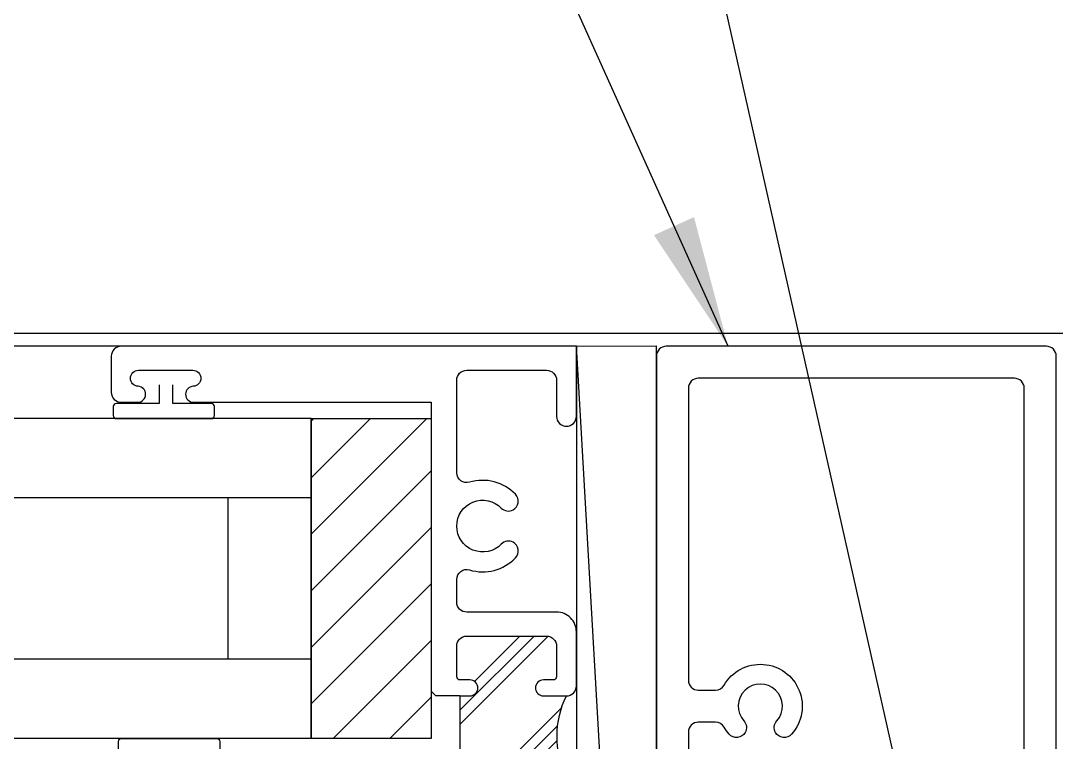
# Model space of a CAD drawing. Header units: inches. Extents: x 1061.6 to 1074.4, y -174.3 to -161.1.
# Drawn here: x 1065.198 to 1068.435, y -166.413 to -164.157 of the extents above; entities that cross this region are included whole.
import ezdxf

# ---------------------------------------------------------------- set-up
doc = ezdxf.new("R2010")
doc.units = ezdxf.units.IN
doc.header["$MEASUREMENT"] = 0
for name, color, linetype in [('ALUMINUM', 7, 'Continuous'), ('FRAME', 1, 'Continuous'), ('GASKET', 1, 'Continuous'), ('GLASS', 7, 'Continuous'), ('INSTALLER NOTE @ 2', 7, 'Continuous'), ('SETTING BLOCKS', 4, 'Continuous')]:
    doc.layers.add(name, color=color, linetype=linetype)
doc.styles.get("Standard").update_dxf_attribs({"font": 'romans.shx'})
doc.dimstyles.new('1X1', dxfattribs={"dimtxt": 0.09, "dimasz": 0.09375, "dimexe": 0.09375, "dimexo": 0.09375, "dimgap": 0.032, "dimtad": 1, "dimdec": 4, "dimzin": 11, "dimdsep": 46, "dimlunit": 5, "dimtxsty": 'Standard', "dimblk1": 'ARCHTICK', "dimblk2": 'ARCHTICK', "dimsah": 1, "dimcen": 0.09, "dimadec": 0, "dimazin": 0, "dimtfac": 1, "dimtdec": 4, "dimtofl": 0, "dimtmove": 0, "dimatfit": 3, "dimldrblk": 'ARROW', "dimfxl": 0, "dimfrac": 2, "dimtolj": 1, "dimtzin": 0, "dimarcsym": 0})

# ---------------------------------------------------------------- blocks, each defined once
blk = doc.blocks.new('_ARCHTICK')
at = {"color": 0, "linetype": 'ByBlock', "const_width": 0.15}
blk.add_lwpolyline([(-0.5, -0.5), (0.5, 0.5)], dxfattribs=at)
blk = doc.blocks.new('ARROW')
at = {"color": 0, "linetype": 'ByBlock'}
blk.add_solid([(-2.197, -0.366), (-2.197, 0.366), (0, 0)], dxfattribs=at)
at = {"layer": 'DEFPOINTS', "color": 0, "linetype": 'ByBlock'}
blk.add_point((0, 0), dxfattribs=at)
blk = doc.blocks.new('3103-1.25x6 tube')
at = {"layer": 'ALUMINUM'}
blk.add_lwpolyline([(-0.594, 0), (0.594, 0, 0.414214), (0.625, 0.031), (0.625, 5.969, 0.414214), (0.594, 6), (-0.594, 6, 0.414214), (-0.625, 5.969), (-0.625, 0.031, 0.414214)], format="xyb", close=True, dxfattribs=at)
blk.add_lwpolyline([(0.525, 0.131), (0.525, 5.869, 0.414214), (0.494, 5.9), (-0.494, 5.9, 0.414214), (-0.525, 5.869), (-0.525, 4.956, 0.414214), (-0.494, 4.925), (-0.4403, 4.925, 0.267949), (-0.4134, 4.9405, -1.110035), (-0.2026, 4.7874, -0.509851), (-0.2525, 4.7927), (-0.2525, 4.7927, -0.324634), (-0.2487, 4.8289, 2.242916), (-0.3513, 4.8289, -0.324634), (-0.3475, 4.7927), (-0.3475, 4.7927, -0.509851), (-0.3974, 4.7874, -0.052149), (-0.4134, 4.8095, 0.267949), (-0.4403, 4.825), (-0.494, 4.825, 0.414214), (-0.525, 4.794), (-0.525, 1.206, 0.414214)], format="xyb", dxfattribs=at)
blk = doc.blocks.new('*U29')
blk.add_blockref('3103-1.25x6 tube', (0, 0))
blk = doc.blocks.new('3805_BLOCK_FRAME')
h = blk.add_hatch()
h.set_pattern_fill('PLAST', angle=45, style=0)
h.paths.add_polyline_path([(-0.8185, 1.361, 0.414214), (-0.8495, 1.392), (-0.9455, 1.392, 0.414214), (-0.9555, 1.382), (-0.9555, 1.351, -0.414214), (-0.9805, 1.326, -0.414214), (-1.0055, 1.351), (-1.0055, 1.423, -0.235384), (-1.2565, 1.423), (-1.2565, 1.351, -0.414214), (-1.2815, 1.326, -0.414214), (-1.3065, 1.351), (-1.3065, 1.382, 0.414214), (-1.3165, 1.392), (-1.4125, 1.392, 0.414214), (-1.4435, 1.361), (-1.4435, 1.111, 0.414214), (-1.4125, 1.08), (-1.3165, 1.08, 0.414214), (-1.3065, 1.09), (-1.3065, 1.121, -0.414214), (-1.2815, 1.146, -0.414214), (-1.2565, 1.121), (-1.2565, 1.09), (-1.0055, 1.09), (-1.0055, 1.121, -0.414214), (-0.9805, 1.146, -0.414214), (-0.9555, 1.121), (-0.9555, 1.09, 0.414214), (-0.9455, 1.08), (-0.8495, 1.08, 0.414214), (-0.8185, 1.111)])
at = {"color": 7}
blk.add_line((-1.0055, 1.09), (-1.2565, 1.09), dxfattribs=at)
blk.add_line((-1.0055, 1.09), (-1.0055, 1.015))
blk.add_lwpolyline([(-1.0055, 1.09), (-1.0055, 1.121, -0.414214), (-0.9805, 1.146, -0.414214), (-0.9555, 1.121), (-0.9555, 1.09, 0.414214), (-0.9455, 1.08), (-0.8495, 1.08, 0.414214), (-0.8185, 1.111), (-0.8185, 1.361, 0.414214), (-0.8495, 1.392), (-0.9455, 1.392, 0.414214), (-0.9555, 1.382), (-0.9555, 1.351, -0.414214), (-0.9805, 1.326), (-0.9805, 1.326, -0.414214), (-1.0055, 1.351), (-1.0055, 1.423, -0.414214), (-0.9745, 1.454), (-0.8055, 1.454, -0.414214), (-0.7435, 1.392), (-0.7435, 1.111, 0.414214), (-0.7125, 1.08), (-0.6412, 1.08, 0.5024), (-0.6115, 1.1199, -0.280293), (-0.574, 1.2637, -0.498955), (-0.525, 1.256), (-0.525, 1.256, -0.334263), (-0.5308, 1.2192, 2.470836), (-0.4182, 1.2192, -0.334263), (-0.424, 1.256, -0.498955), (-0.375, 1.2637, -0.280293), (-0.3375, 1.1199, 0.5024), (-0.3078, 1.08), (-0.0185, 1.08, 0.414214), (0.0125, 1.111), (0.0125, 1.361, 0.414214), (-0.0185, 1.392), (-0.1315, 1.392, -0.414214), (-0.1625, 1.423, -0.414214), (-0.1315, 1.454), (0.0875, 1.454), (0.0875, 0.031, -0.414214), (0.0565, 0), (-0.0565, 0, -0.414214), (-0.0875, 0.031), (-0.0875, 0.0825, -0.414214), (-0.0625, 0.1075), (-0.0625, 0.1075, -0.399638), (-0.0375, 0.0837, 0.399638), (-0.0126, 0.06), (-0.0125, 0.06, 0.414214), (0.0125, 0.085), (0.0125, 0.255, 0.414214), (-0.0125, 0.28), (-0.0126, 0.28, 0.399638), (-0.0375, 0.2562, -0.399638), (-0.0625, 0.2325, -0.414214), (-0.0875, 0.2575), (-0.0875, 0.309), (-0.0875, 1), (-0.9905, 1), (-1.0055, 1.015)], format="xyb")
blk.add_arc((-1.131, 1.6748), 0.2814, 243.5092, 296.4908, dxfattribs=at)

msp = doc.modelspace()

# ---------------------------------------------------------------- hatches: boundary and pattern name
at = {"layer": 'SETTING BLOCKS'}
h = msp.add_hatch(dxfattribs=at)
h.set_pattern_fill('ANSI31', color=256, angle=90, style=0)
h.set_pattern_definition([(45, (1036.92215, -174.7947), (0.08838835, -0.08838835), [])])
h.paths.add_polyline_path([(1066.481375, -165.401199), (1066.106375, -165.401199), (1066.106375, -166.401199), (1066.481375, -166.401199)])

# ---------------------------------------------------------------- linework, layer by layer
msp.add_line((1073.017678, -165.135294), (1062.603072, -165.135294))
at = {"layer": 'FRAME'}
msp.add_line((1065.512375, -165.175294), (1062.603072, -165.175294), dxfattribs=at)
at = {"layer": 'GASKET'}
msp.add_lwpolyline([(1066.935375, -165.175294), (1067.185163, -165.173561), (1067.185163, -169.518824), (1066.935375, -165.175294), (1066.935375, -169.518824), (1067.185163, -169.518824)], dxfattribs=at)
for points in [[(1065.631309, -165.2957), (1065.631309, -165.353904), (1065.497795, -165.353904, 0.41421356), (1065.487795, -165.363904), (1065.487795, -165.39144, 0.41421356), (1065.497795, -165.40144), (1065.793755, -165.40144, 0.41421356), (1065.803755, -165.39144), (1065.803755, -165.363904, 0.41421356), (1065.793755, -165.353904), (1065.67417, -165.353904), (1065.67417, -165.2957)], [(1065.64782, -166.519453), (1065.64782, -166.448495), (1065.514306, -166.448495, -0.41421356), (1065.504306, -166.438495), (1065.504306, -166.410958, -0.41421356), (1065.514306, -166.400958), (1065.810266, -166.400958, -0.41421356), (1065.820266, -166.410958), (1065.820266, -166.438495, -0.41421356), (1065.810266, -166.448495), (1065.690681, -166.448495), (1065.690681, -166.519453)]]:
    msp.add_lwpolyline(points, format="xyb", dxfattribs=at)
at = {"layer": 'GLASS'}
for p, q in [((1066.106375, -165.401199), (1062.603072, -165.401199)), ((1066.106375, -165.401199), (1066.106375, -166.401199)), ((1066.106375, -165.649199), (1062.603072, -165.649199)), ((1065.845564, -165.649199), (1065.845564, -166.152199)), ((1062.603072, -166.152199), (1066.106375, -166.152199)), ((1066.106375, -166.401199), (1062.603072, -166.401199))]:
    msp.add_line(p, q, dxfattribs=at)
at = {"layer": 'SETTING BLOCKS'}
msp.add_lwpolyline([(1066.481375, -166.401199), (1066.106375, -166.401199), (1066.106375, -165.401199), (1066.481375, -165.401199)], close=True, dxfattribs=at)

# ---------------------------------------------------------------- block references
msp.add_blockref('*U29', (1067.810375, -171.175294))
at = {"layer": 'FRAME', "xscale": -1, "rotation": 270}
msp.add_blockref('3805_BLOCK_FRAME', (1065.481375, -165.262794), dxfattribs=at)

# ---------------------------------------------------------------- leaders
at = {"layer": 'INSTALLER NOTE @ 2'}
for points in [[(1068.180894, -167.577396), (1066.737649, -161.169111), (1066.362649, -161.169111)], [(1067.409393, -165.175294), (1066.306332, -162.722461), (1065.931332, -162.722461)]]:
    msp.add_leader(points, dimstyle='1X1', override={"dimscale": 2, "dimtad": 0}, dxfattribs=at)

doc.saveas('drawing.dxf')
